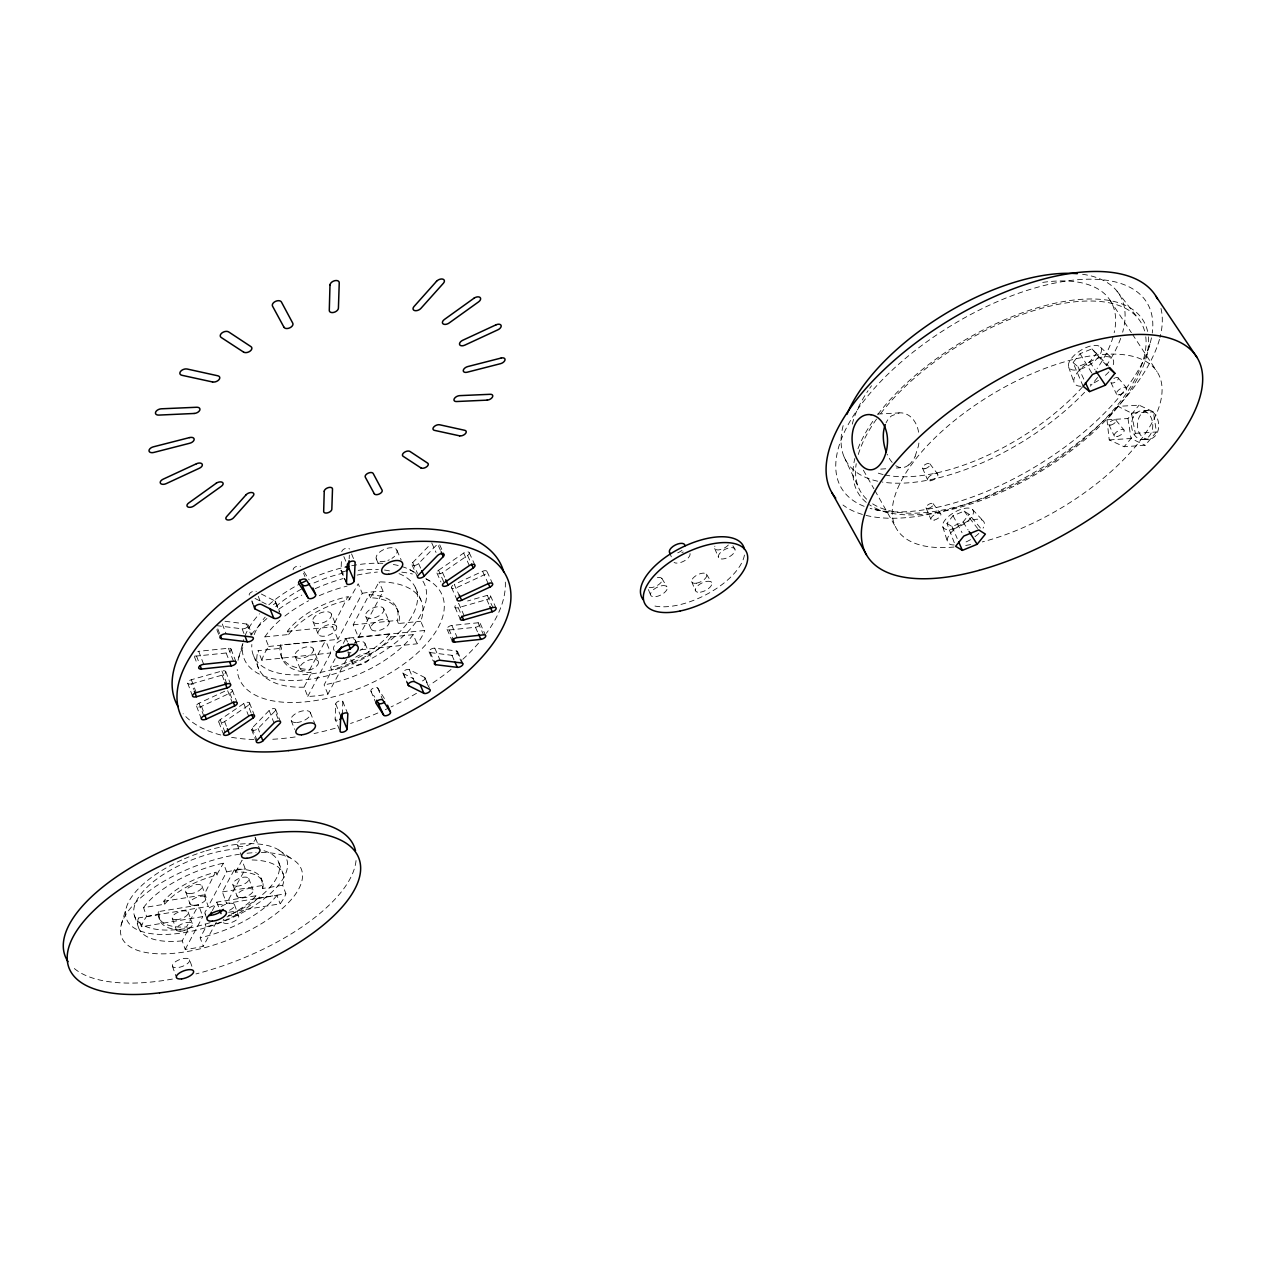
<?xml version="1.0" encoding="UTF-8"?>
<svg xmlns="http://www.w3.org/2000/svg" width="1266" height="1266" viewBox="0 0 1266 1266"><rect width="100%" height="100%" fill="white"/><g stroke="black" fill="none" stroke-linecap="round" stroke-linejoin="round"><path stroke-width="0.75" stroke-dasharray="5 3.75" d="M339.462 729.865L335.142 719.056L335.743 703.896A3.751 1.788 -22.3 0 1 339.367 700.937A3.751 1.788 -22.3 0 1 342.833 701.807L342.326 713.201M346.504 583.04L341.045 570.159L341.488 559.113M349.179 558.812L349.337 555.125M282.682 885.25L262.711 888.463L261.967 884.079A54.802 23.12 -20.6 0 0 237.296 869.188L234.542 869.283L222.357 891.913L226.551 903.402L285.91 893.733L282.682 885.25A77.131 32.457 -20.6 0 0 250.526 859.946M262.711 888.463L263.027 886.928A54.834 23.073 -20.6 0 0 238.372 872.068L235.603 872.179L234.542 869.283M158.408 911.615L158.345 911.916A54.802 23.12 -20.6 0 0 186.513 926.997L198.635 905.079L158.408 911.615L159.358 914.812A54.834 23.073 -20.6 0 0 187.526 929.845L187.052 926.965M280.451 645.074L280.34 645.486A62.572 31.223 -22.4 0 0 309.806 669.461L325.584 640.454L280.451 645.074L281.606 648.651A62.62 31.175 -22.4 0 0 311.072 672.562L310.423 669.461M398.442 623.505L397.113 620.435L397.651 618.33A62.572 31.223 -22.4 0 0 372.283 594.814L369.229 594.656L353.198 624.787L358.452 637.273L424.743 630.468L420.723 621.274A88.082 43.867 -22.4 0 0 379.056 581.901L370.574 597.789L373.628 597.948A62.62 31.175 -22.4 0 1 398.98 621.4L398.442 623.505L420.723 621.274M1146.252 357.218L1150.24 342.833M238.72 657.592L243.737 639.662M121.204 924.987L126.141 908.118M915.16 456.251L918.467 445.838A27.551 19.718 -86.2 0 0 919.021 441.28M268.677 646.483L337.911 639.377L332.689 626.828L347.818 596.682A62.572 31.223 -22.4 0 0 287.651 630.895L288.616 634.503L264.847 636.893L268.677 646.483A88.272 43.63 -22.5 0 0 261.856 660.235L330.743 652.94L325.584 640.454M346.52 659.444L327.878 694.116A88.272 43.63 -22.5 0 1 307.765 696.442L304.014 687.169L311.673 672.562M288.616 634.503L288.933 634.06A62.62 31.175 -22.4 0 1 349.147 599.847L358.199 583.768L362.266 593.295L337.911 639.377M307.765 696.442L330.743 652.94M146.587 916.442L208.225 906.393L204.048 894.84L215.442 872.29A54.802 23.12 -20.6 0 0 163.9 900.965L164.659 904.225L143.533 907.627L146.587 916.442A77.289 32.283 -20.7 0 0 141.428 926.728L202.766 916.6L198.635 905.079M216.328 922.186L203.209 946.303A77.289 32.283 -20.7 0 1 185.216 949.389L182.209 940.86L188.064 929.814M164.659 904.225L164.928 903.892A54.834 23.073 -20.6 0 1 216.502 875.202L223.433 863.143L226.661 871.91L208.225 906.393M327.878 694.116L324.112 684.89L331.866 670.331L330.6 667.261L335.126 658.747M343.26 643.46L345.982 638.349L389.706 633.87L391.02 636.94L389.153 639.14A62.62 31.175 -22.4 0 1 335.316 669.54L331.866 670.331M185.216 949.389L202.766 916.6M347.454 657.719L350.255 652.512M358.452 637.273L383.139 591.38L379.056 581.901M212.34 910.523L216.85 902.12L255.985 895.774L257.045 898.607L255.542 900.316A54.834 23.073 -20.6 0 1 209.191 925.968L206.121 926.775L200.17 937.79L203.209 946.303M235.603 872.179L242.028 860.294L245.272 869.014L226.551 903.402M1118.005 406.354L1106.975 419.806L1109.238 439.919L1124.129 446.724L1145.176 445.284L1156.428 431.975L1153.342 411.798L1139.068 405.167L1118.005 406.354L1131.456 413.08L1153.342 411.798M1131.456 413.08L1135.333 433.352L1124.129 446.724M954.295 542.782L946.952 523.428L953.013 515.705L964.154 511.132L969.155 514.328L980.39 528.001M1083.142 386.272L1073.062 362.614L1080.072 353.689L1091.972 348.878L1108.462 366.111M946.952 523.428L952.016 526.545L963.078 522.019L969.155 514.328M1073.062 362.614L1077.952 366.681L1089.757 361.902L1096.783 353.024M1106.975 419.806L1127.99 418.54L1139.068 405.167M389.706 633.87L387.855 636.07A62.572 31.223 -22.4 0 1 334.05 666.454L330.6 667.261M255.985 895.774L254.482 897.483A54.802 23.12 -20.6 0 1 229.13 915.128M275.007 711.081L258.09 728.472A3.814 1.82 -21.1 0 1 253.058 730.371A3.814 1.82 -21.1 0 1 252.203 727.95L269.136 710.511A3.83 1.836 -21.4 0 1 274.2 708.596A3.83 1.836 -21.4 0 1 275.007 711.081L279.2 721.715M440.457 550.267L437.609 543.953L418.571 563.528A4.004 2.057 -23.7 0 1 413.286 565.475A4.004 2.057 -23.7 0 1 412.716 562.579L430.393 544.348M908.672 464.954L907.437 465.841A27.504 16.569 84 0 1 903.56 467.455L896.391 468.024M248.199 705.463L224.62 721.573A3.877 1.867 -20.7 0 1 219.461 722.649A3.877 1.867 -20.7 0 1 220.173 719.689L243.8 703.532A3.877 1.883 -21 0 1 248.959 702.472A3.877 1.883 -21 0 1 248.199 705.463L250.984 712.631M438.558 570.27L463.657 553.1A3.972 2.026 -24.4 0 1 468.768 552.15A3.972 2.026 -24.4 0 1 467.581 555.505L442.546 572.612A3.956 2.01 -24 0 1 437.435 573.577A3.956 2.01 -24 0 1 438.558 570.27L444.16 582.771M230.855 689.337A3.94 1.931 -20.8 0 1 232.327 690.872A3.94 1.931 -20.8 0 1 229.842 693.182L201.531 706.349A3.956 1.931 -20.4 0 1 196.721 706.444A3.956 1.931 -20.4 0 1 198.999 703.216L227.405 690.002L232.295 702.709M452.722 585.43A3.893 1.946 -24.2 0 0 451.946 588.215A3.893 1.946 -24.2 0 0 456.061 587.93L484.292 574.796A3.893 1.946 -24.6 0 0 486.967 571.409A3.893 1.946 -24.6 0 0 482.583 571.298L454.272 584.465L459.843 596.84M191.577 683.862L222.088 675.158A4.004 1.994 -20.7 0 0 225.823 671.993A4.004 1.994 -20.7 0 0 221.946 671.012L191.34 679.731A4.02 2.01 -20.3 0 0 187.637 682.896A4.02 2.01 -20.3 0 0 191.577 683.862L193.666 689.384M464.195 615.782L458.688 603.534A3.845 1.899 -24.1 0 0 454.858 606.651A3.845 1.899 -24.1 0 0 458.197 607.727L486.745 599.578A3.83 1.883 -24.5 0 0 490.591 596.46A3.83 1.883 -24.5 0 0 487.299 595.368L467.629 600.986M228.64 912.311L280.118 903.813A77.289 32.283 -20.7 0 0 285.91 893.733M141.428 926.728L138.39 917.945L159.421 914.511M257.045 898.607L276.922 895.363L280.118 903.813M163.631 901.313L204.048 894.84M222.357 891.913L261.635 885.63M1142.913 439.65L1150.335 439.017A14.417 10.777 89.9 0 0 1155.352 435.757A14.432 10.413 87.1 0 0 1158.627 427.797L1158.722 425.914A14.401 9.986 84.4 0 0 1148.673 410.421L1141.331 410.77M918.61 432.228A27.187 20.098 -83.2 0 0 905.665 413.84L904.066 413.333A27.551 19.718 -86.2 0 0 899.208 412.89L891.628 415.818A27.441 18.183 88.6 0 0 887.957 419.584A27.425 17.376 86.2 0 0 886.089 422.797M360.889 649.759L417.163 643.808A88.272 43.63 -22.5 0 0 424.743 630.468M194.917 655.946A4.083 2.073 -20.4 0 0 196.515 656.041L226.171 652.987A4.051 2.041 -20.8 0 0 230.982 650.249A4.051 2.041 -20.8 0 0 228.434 648.255L198.715 651.294A4.083 2.073 -20.4 0 0 197.781 651.452M449.224 629.977L475.446 627.271A3.766 1.82 -24.3 0 0 480.036 624.692A3.766 1.82 -24.3 0 0 478.105 622.777L451.851 625.467A3.798 1.852 -23.9 0 0 447.23 628.063A3.798 1.852 -23.9 0 0 449.224 629.977L453.086 638.665M261.856 660.235L258.074 650.677L281.717 648.224M391.02 636.94L413.175 634.646L417.163 643.808M287.335 631.338L332.689 626.828M353.198 624.787L397.113 620.435M880.74 469.116L886.611 468.705M1109.238 439.919L1131.013 438.479L1145.176 445.284M1135.333 433.352L1156.428 431.975M877.623 414.061L899.208 412.89M1148.879 439.239L1147.471 439.223A14.432 11.141 -86.9 0 1 1137.517 423.793L1138.134 420.106A14.417 10.777 89.9 0 1 1141.252 413.935A14.432 10.413 87.1 0 1 1147.36 410.421M216.533 625.61L242.123 628.838A4.083 2.089 -21.1 0 0 247.535 626.844A4.083 2.089 -21.1 0 0 246.617 624.027L222.848 620.989M430.329 652.591L451.962 655.329A3.735 1.772 -23.9 0 0 456.884 653.478A3.735 1.772 -23.9 0 0 456.425 650.946L434.792 648.176A3.766 1.804 -23.6 0 0 429.823 650.044A3.766 1.804 -23.6 0 0 430.329 652.591L434.111 661.248M874.933 509.581L889.001 512.762M255.036 598.454L260.116 601.018M261.809 601.888L266.873 604.452M428.256 685.998L424.553 677.421L409.314 669.635A3.751 1.788 -23.2 0 0 404.44 670.632A3.751 1.788 -23.2 0 0 403.427 673.591L413.618 678.75M261.366 594.039L274.864 600.923L279.454 612.285M409.868 569.732L416.482 573.466M426.262 578.989L429.522 580.841M278.916 850.166L293.032 859.614M1100.534 347.216L1112.545 358.8M972.51 509.533L983.255 520.959M1091.972 348.878L1108.589 367.931M1118.21 377.948L1126.534 387.887M1115.947 420.233L1124.018 429.997M964.154 511.132L977.621 528.476M1116.976 291.117L1138.181 318.494M929.861 463.831L937.647 474.038M933.121 503.694L940.685 513.727M1089.757 361.902L1094.979 369.656M1109.981 300.153L1131.361 332.642M1132.421 334.256L1156.997 371.618M384.405 698.547L377.743 688.039A3.751 1.772 -22.7 0 0 373.391 688.087A3.751 1.772 -22.7 0 0 370.97 691.189L374.815 697.186M963.078 522.019L968.11 529.963M303.967 571.694L309.173 579.891M732.887 545.852L734.945 549.159A9.21 4.289 -27.5 0 1 724.136 558.781A9.21 4.289 -27.5 0 1 721.114 551.976A9.21 4.289 -27.5 0 1 734.945 549.159M706.475 574.194L711.492 582.392M1080.072 353.689L1092.59 374.404M661.881 578.435L666.881 586.744M863.38 470.208L873.92 488.803M874.885 490.48L895.964 527.669M953.013 515.705L962.002 532.67M1110.931 382.601L1116.549 394.248M1108.889 424.711L1114.333 436.137M844.058 456.804L858.443 487.331M1077.952 366.681L1083.791 379.135M487.046 571.631L492.696 583.927M482.583 571.298L488.233 583.626M490.448 595.78L496.035 607.949M469.259 552.72L474.972 565.19M487.299 595.368L492.87 607.553M467.581 555.505L471.648 564.399M486.745 599.578L489.135 604.784M463.657 553.1L469.354 565.586M480.21 623.473L485.669 635.548M478.105 622.777L483.565 634.852M439.745 544.871L444.018 554.35M475.446 627.271L477.773 632.446M431.753 542.956L436.026 552.451M451.551 587.63L457.105 599.989M442.546 572.612L444.952 577.961M458.197 607.727L462.122 616.463M455 607.332L460.492 619.58M436.928 573.023L440.932 581.949M451.851 625.467L457.263 637.621M418.571 563.528L420.961 568.925M457.643 651.721L462.976 663.716M447.072 629.281L452.468 641.451M456.425 650.946L461.758 662.957M412.716 562.579L417.511 573.403M412.036 564.778L417.622 577.407M451.962 655.329L454.241 660.472M415.565 587.978L420.992 600.274M396.954 550.394L401.164 559.968M434.792 648.176L440.109 660.282M429.079 651.816L432.861 660.472M952.016 526.545L957.191 538.461M376.287 558.955L379.753 566.946M397.002 608.677L398.347 611.763M425.091 678.101L429.538 688.372M922.518 468.072L927.567 479.846M383.788 608.946A9.78 4.906 -23 0 1 371.524 618.441A9.78 4.906 -23 0 1 368.817 610.37A9.78 4.906 -23 0 1 383.788 608.946L389.137 621.384A9.812 4.874 -23 0 1 376.825 630.879A9.812 4.874 -23 0 1 374.15 622.856A9.812 4.874 -23 0 1 389.137 621.384M409.314 669.635L414.504 681.725M403.427 673.591L406.386 680.507M369.229 594.656L370.574 597.789M402.873 672.911L407.32 683.292M351.568 553.922L355.129 562.547M926 507.793L930.906 519.329M714.704 548.51L718.518 557.467M343.846 556.597L346.615 563.085M365.652 616.257L370.954 628.727M341.14 570.681L345.919 581.949M348.514 596.555L349.843 599.704M365.019 643.524L370.226 655.851A9.653 4.7 -22.6 0 1 358.167 665.093A9.653 4.7 -22.6 0 1 355.414 657.418A9.653 4.7 -22.6 0 1 370.226 655.851M377.743 688.039L382.838 700.145M355.493 640.707L357.455 645.407M691.695 581.68L695.398 590.542M370.97 691.189L376.049 703.31M345.982 638.349L347.47 641.909M347.897 652.496L350.112 657.798M350.856 659.554L352.328 663.083M331.36 613.994A9.922 5.017 -22.2 0 1 319.064 623.6A9.922 5.017 -22.2 0 1 315.994 615.45A9.922 5.017 -22.2 0 1 331.36 613.994L336.614 626.607A9.954 4.985 -22.3 0 1 324.27 636.212A9.954 4.985 -22.3 0 1 321.232 628.11A9.954 4.985 -22.3 0 1 336.614 626.607M669.398 552.182L671.645 557.61M303.555 573.292L304.916 576.568M312.939 621.4L318.146 634.044M342.754 701.38L347.834 713.992M313.24 648.92A9.764 4.842 -21.9 0 1 301.197 658.273A9.764 4.842 -21.9 0 1 298.08 650.471A9.764 4.842 -21.9 0 1 313.24 648.92L318.352 661.422A9.796 4.811 -21.9 0 1 306.261 670.774A9.796 4.811 -21.9 0 1 303.175 663.036A9.796 4.811 -21.9 0 1 318.352 661.422M335.743 703.896L340.744 716.081M648.414 589.592L650.597 594.988M275.561 601.73L279.501 611.462M295.12 656.231L300.184 668.764M310.328 712.584L314.554 723.092M258.28 596.365L260.258 601.271M281.21 656.073L282.46 659.206M251.918 600.796L253.232 604.072M251.839 601.635L254.466 608.186M291.18 720.607L294.661 729.374M248.152 624.913L251.997 634.63M246.617 624.027L251.111 635.39M275.687 709.561L280.577 721.968M253.77 656.199L258.723 668.78M242.123 628.838L244.037 633.712M269.136 710.511L274.01 722.949M222.294 624.027L226.123 633.839M230.966 648.967L235.998 661.881M228.434 648.255L233.45 661.184M249.544 702.947L254.434 715.496M258.09 728.472L259.467 732.001M217.799 628.885L219.698 633.791M226.171 652.987L228.323 658.51M216.85 629.645L219.398 636.197M243.8 703.532L248.674 716.097M252.203 727.95L257.014 740.357M251.554 729.453L256.349 741.844M225.791 671.755L230.729 684.574M232.295 690.144L237.185 702.836M221.946 671.012L226.883 683.846M229.842 693.182L231.947 698.61M222.088 675.158L224.209 680.649M198.715 651.294L203.684 664.318M278.884 862.716L283.204 874.046M224.62 721.573L227.358 728.741M196.515 656.041L198.999 662.545M220.173 719.689L224.952 732.27M194.347 656.5L197.449 664.634M218.86 722.174L222.958 732.951M255.51 838.045L259.324 848.125M201.531 706.349L204.95 715.448M191.34 679.731L196.214 692.644M198.999 703.216L203.81 715.97M196.594 706.238L201.389 718.977M261.271 878.493L262.347 881.342M187.669 683.134L192.527 696.047M237.185 844.517L241.584 856.322M248.722 878.398L252.994 889.871M232.928 884.918L237.169 896.407M234.416 904.462L238.594 915.824M216.059 872.147L217.119 875.043M216.85 902.12L219.825 910.301M201.911 885.789L206.121 897.404M205.155 913.941L206.706 918.277M205.108 923.943L206.121 926.775M185.912 892.388L190.074 904.035M188.143 912.026L192.242 923.531M189.615 959.897A9.147 3.687 -20.4 0 1 177.667 967.604A9.147 3.687 -20.4 0 1 175.768 961.511A9.147 3.687 -20.4 0 1 189.615 959.897L193.033 969.566M172.35 918.546L176.417 930.083M1068.551 366.808L1073.995 382.364M158.567 916.647L159.579 919.559M172.429 966.132L175.8 975.833M134.354 915.381L138.342 926.981M942.822 526.862L947.474 541.769M1127.99 418.54L1131.013 438.479M293.174 569.763A4.162 2.184 -22 0 1 295.912 566.646A4.162 2.184 -22 0 1 300.469 566.377M249.228 595.083A4.146 2.168 -21.2 0 1 251.618 591.982A4.146 2.168 -21.2 0 1 256.318 591.444M274.864 600.923A4.099 2.121 -21.5 0 1 274.975 603.439A4.099 2.121 -21.5 0 1 270.877 605.528M424.553 677.421A3.703 1.757 -23.4 0 1 423.857 680.095A3.703 1.757 -23.4 0 1 419.252 681.504M345.27 571.235A4.083 2.121 -22.7 0 1 341.045 570.159M341.773 551.739A4.13 2.168 -22.8 0 1 345.301 548.479A4.13 2.168 -22.8 0 1 349.495 549.064M337.342 720.148A3.719 1.741 -22.2 0 1 335.142 719.056M385.054 561.218A11.188 5.808 -23.3 0 1 377.11 554.84A11.188 5.808 -23.3 0 1 393.71 547.956A11.188 5.808 -23.3 0 1 391.954 558.369M389.311 559.809A11.188 5.808 -23.3 0 1 387.918 560.379M505.308 582.107A176.56 87.845 -22.4 0 1 486.397 633.269M478.532 643.144A176.56 87.845 -22.4 0 1 461.948 660.092M451.028 669.461A176.56 87.845 -22.4 0 1 429.728 685.001M416.482 693.309A176.56 87.845 -22.4 0 1 391.099 706.903M388.187 708.295A176.56 87.845 -22.4 0 1 385.244 709.672M377.838 712.98A176.56 87.845 -22.4 0 1 350.555 723.456M335.174 728.251A176.56 87.845 -22.4 0 1 314.063 733.536M295.152 736.954A176.56 87.845 -22.4 0 1 269.563 739.423M253.96 739.518A176.56 87.845 -22.4 0 1 231.488 737.318M220.79 735.008A176.56 87.845 -22.4 0 1 183.111 713.723M413.175 634.646A88.082 43.867 -22.4 0 1 324.112 684.89M304.014 687.169A88.082 43.867 -22.4 0 1 258.074 650.677M264.847 636.893A88.082 43.867 -22.4 0 1 280.815 619.422M284.897 616.067A88.082 43.867 -22.4 0 1 308.635 600.78M319.301 595.653A88.082 43.867 -22.4 0 1 347.137 586.095M422.955 581.205A97.577 49.073 -22.4 0 1 342.643 671.217A97.577 49.073 -22.4 0 1 242.882 643.334M244.987 635.896A97.577 49.073 -22.4 0 1 259.498 613.788M268.803 604.784A97.577 49.073 -22.4 0 1 299.694 583.99M311.547 578.277A97.577 49.073 -22.4 0 1 345.602 566.978M351.742 565.712A97.577 49.073 -22.4 0 1 383.313 563.37M393.299 564.494A97.577 49.073 -22.4 0 1 416.197 573.72M425.819 578.736A109.715 54.517 -22.4 0 1 372.995 682.311A109.715 54.517 -22.4 0 1 237.233 669.508M238.04 660.33A109.715 54.517 -22.4 0 1 244.291 644.774M251.38 634.503A109.715 54.517 -22.4 0 1 266.936 618.52M278.852 609.168A109.715 54.517 -22.4 0 1 301.814 595.099M315.202 588.658A109.715 54.517 -22.4 0 1 343.118 578.562M357.107 575.096A109.715 54.517 -22.4 0 1 377.395 572.058M401.828 572.169A109.715 54.517 -22.4 0 1 412.431 573.973M334.192 650.392A11.758 5.808 -22.5 0 1 343.482 639.283A11.758 5.808 -22.5 0 1 355.509 642.843M399.043 573.656A87.813 44.152 -22.4 0 1 360.715 658.842A87.813 44.152 -22.4 0 1 251.839 644.521M254.197 634.614A87.813 44.152 -22.4 0 1 265.195 617.112M275.671 606.683A87.813 44.152 -22.4 0 1 303.381 588.057M314.015 582.93A87.813 44.152 -22.4 0 1 345.476 572.58M358.199 570.349A87.813 44.152 -22.4 0 1 378.423 569.494M384.516 570.048A87.813 44.152 -22.4 0 1 391.558 571.314M362.266 593.295A88.272 43.63 -22.5 0 1 383.139 591.38M354.464 642.653A9.622 4.732 -22.6 0 1 364.719 642.954A9.622 4.732 -22.6 0 1 359.971 650.471M350.951 652.797A9.622 4.732 -22.6 0 1 347.897 651.753M954.01 547.007A152.094 66.528 -30.9 0 1 956.463 418.983A152.094 66.528 -30.9 0 1 1161.302 382.063A152.094 66.528 -30.9 0 1 982.289 541.911M970.626 544.554A152.094 66.528 -30.9 0 1 964.945 545.583M1160.969 308.413A189.473 87.117 -31.3 0 1 1159.941 337.611M1159.466 339.367A189.473 87.117 -31.3 0 1 1016.709 482.14A189.473 87.117 -31.3 0 1 842.998 505.023M880.74 413.428A163.725 74.52 -31.2 0 1 1034.322 310.423A163.725 74.52 -31.2 0 1 1144.812 331.755M1145.762 336.835A163.725 74.52 -31.2 0 1 1040.715 470.066A163.725 74.52 -31.2 0 1 872.638 503.836M866.672 499.2A163.725 74.52 -31.2 0 1 856.212 463.673M858.301 454.478A163.725 74.52 -31.2 0 1 876.752 418.793M1042.725 282.397A149.293 69.709 -31.4 0 1 1114.175 332.705M1113.067 336.946A149.293 69.709 -31.4 0 1 1097.163 368.533M1082.367 387.111A149.293 69.709 -31.4 0 1 884.491 474.829M883.098 474.513A149.293 69.709 -31.4 0 1 876.515 472.55M852.287 424.142A149.293 69.709 -31.4 0 1 868.049 390.703M869.758 388.235A149.293 69.709 -31.4 0 1 871.53 385.766M1082.588 274.279A160.007 74.726 -31.4 0 1 1122.657 332.183M1120.679 338.354A160.007 74.726 -31.4 0 1 1106.753 365.051M1097.606 377.49A160.007 74.726 -31.4 0 1 1090.263 386.162M1084.598 392.318A160.007 74.726 -31.4 0 1 882.26 482.045M877.639 481.191A160.007 74.726 -31.4 0 1 843.156 425.582M864.14 506.321A178.696 82.148 -31.3 0 1 953.061 324.492A178.696 82.148 -31.3 0 1 1152.266 333.021M1151.443 337.864A178.696 82.148 -31.3 0 1 1036.537 465.999A178.696 82.148 -31.3 0 1 870.122 508.362M877.86 414.362A166.606 75.833 -31.2 0 1 1035.477 308.382A166.606 75.833 -31.2 0 1 1147.645 331.613M1148.436 336.851A166.606 75.833 -31.2 0 1 1039.085 472.408A166.606 75.833 -31.2 0 1 869.331 504.691M866.245 502.38A166.606 75.833 -31.2 0 1 854.882 458.419M857.968 448.702A166.606 75.833 -31.2 0 1 873.841 419.837M954.137 544.981A20.794 8.878 -29.7 0 1 950.26 533.524A20.794 8.878 -29.7 0 1 974.377 519.503A20.794 8.878 -29.7 0 1 983.096 528.144M978.84 533.461A20.794 8.878 -29.7 0 1 974.14 537.322M970.531 539.648A20.794 8.878 -29.7 0 1 962.856 543.225M1080.958 386.272A22.709 10.112 -32.2 0 1 1077.208 372.742A22.709 10.112 -32.2 0 1 1103.192 356.885A22.709 10.112 -32.2 0 1 1112.165 367.235M1108.921 371.808A22.709 10.112 -32.2 0 1 1104.205 376.35M1098.492 380.401A22.709 10.112 -32.2 0 1 1090.263 384.405M1115.473 377.759A4.32 1.899 -32.2 0 1 1117.577 380.18A4.32 1.899 -32.2 0 1 1111.232 382.87M1113.89 378.471A4.32 1.899 -32.2 0 1 1114.681 378.059M908.687 464.97A27.425 17.376 86.2 0 0 912.169 461.283A27.441 18.183 88.6 0 0 915.176 456.282M895.79 465.666A27.092 14.512 79.9 0 0 897.04 466.426L898.338 466.98A27.504 15.667 81.9 0 0 902.262 467.613M892.182 462.406A27.092 14.512 79.9 0 1 887.134 454.178M276.922 895.363A77.131 32.457 -20.6 0 1 200.17 937.79M182.209 940.86A77.131 32.457 -20.6 0 1 138.39 917.945M143.533 907.627A77.131 32.457 -20.6 0 1 223.433 863.143M205.693 914.527A10.302 4.304 -20.7 0 1 212.403 906.25A10.302 4.304 -20.7 0 1 224.383 906.788M226.661 871.91A77.289 32.283 -20.7 0 1 245.272 869.014M261.366 852.493A96.074 40.338 -20.6 0 1 259.562 924.797A96.074 40.338 -20.6 0 1 121.125 935.716A96.074 40.338 -20.6 0 1 239.401 854.233M247.044 853.252A96.074 40.338 -20.6 0 1 256.175 852.588M206.01 850.879A85.487 36.35 -20.6 0 1 280.514 882.544A85.487 36.35 -20.6 0 1 145.812 932.662A85.487 36.35 -20.6 0 1 182.684 859.567M184.425 858.791A85.487 36.35 -20.6 0 1 198.746 853.237M200.55 852.619A85.487 36.35 -20.6 0 1 204.19 851.448M227.025 916.948A8.466 3.497 -20.8 0 1 238.404 915.555A8.466 3.497 -20.8 0 1 231.9 922.36A8.466 3.497 -20.8 0 1 222.769 921.395M223.117 920.335A8.466 3.497 -20.8 0 1 223.987 919.195M264.008 850.736A76.925 32.71 -20.6 0 1 228.339 915.682M210.077 922.661A76.925 32.71 -20.6 0 1 135.652 902.642A76.925 32.71 -20.6 0 1 242.043 848.473M221.154 906.63A8.451 3.529 -20.8 0 1 233.672 903.766A8.451 3.529 -20.8 0 1 228.434 910.745M254.909 837.032A9.732 4.257 -21 0 1 246.063 845.846A9.732 4.257 -21 0 1 238.008 841.874M238.609 841.162A9.732 4.257 -21 0 1 239.369 840.434M356.031 860.595A154.547 64.946 -20.6 0 1 195.993 973.918M172.398 979.077A154.547 64.946 -20.6 0 1 72.384 966.797M744.424 555.03A56.923 26.539 -27 0 1 706.982 594.181A56.923 26.539 -27 0 1 651.389 605.101M690.033 553.543A9.305 4.399 -27 0 1 684.257 560.933A9.305 4.399 -27 0 1 674.082 562.468M681.852 552.467A9.305 4.399 -27 0 1 683.339 552.008M657.37 577.486A8.403 3.94 -26.6 0 1 660.805 582.74A8.403 3.94 -26.6 0 1 648.572 587.44M728.33 545.013A8.451 3.972 -27.5 0 1 718.661 549.919A8.451 3.972 -27.5 0 1 714.879 546.2M681.994 550.314A8.546 4.067 -27 0 1 676.914 553.163M296.56 722.538A10.381 4.922 -21.7 0 0 310.534 713.233A10.381 4.922 -21.7 0 0 295.152 713.961A10.381 4.922 -21.7 0 0 296.56 722.538M1080.294 369.197A18.848 8.514 -32.3 0 0 1101.024 347.96A18.848 8.514 -32.3 0 0 1073.489 356.078A18.848 8.514 -32.3 0 0 1080.294 369.197M1133.323 417.02A14.464 10.603 88.4 0 0 1141.521 439.619A14.464 10.603 88.4 0 0 1151.664 418.983A14.464 10.603 88.4 0 0 1133.323 417.02M924.892 468.736A4.257 1.931 -30.1 0 0 930.051 464.179A4.257 1.931 -30.1 0 0 923.911 465.445A4.257 1.931 -30.1 0 0 924.892 468.736M930.811 480.748A5.839 2.627 -30 0 0 937.916 474.513A5.839 2.627 -30 0 0 929.497 476.285A5.839 2.627 -30 0 0 930.811 480.748M1119.255 394.786A5.919 2.579 -32.1 0 0 1126.724 388.393A5.919 2.579 -32.1 0 0 1118.638 390.007A5.919 2.579 -32.1 0 0 1119.255 394.786M1110.82 425.06A4.178 1.788 -31.8 0 0 1116.09 420.597A4.178 1.788 -31.8 0 0 1110.345 421.768A4.178 1.788 -31.8 0 0 1110.82 425.06M1116.96 436.596A5.729 2.437 -31.7 0 0 1124.208 430.487A5.729 2.437 -31.7 0 0 1116.343 432.117A5.729 2.437 -31.7 0 0 1116.96 436.596M934.055 520.136A5.665 2.485 -29.7 0 0 940.939 514.17A5.665 2.485 -29.7 0 0 932.773 515.942A5.665 2.485 -29.7 0 0 934.055 520.136M928.295 508.394A4.13 1.82 -29.7 0 0 933.311 504.026A4.13 1.82 -29.7 0 0 927.345 505.308A4.13 1.82 -29.7 0 0 928.295 508.394M952.412 529.077A17.281 7.469 -29.8 0 0 973.332 510.878A17.281 7.469 -29.8 0 0 948.424 516.512A17.281 7.469 -29.8 0 0 952.412 529.077M189.599 893.685A8.688 3.703 -20.4 0 0 202.133 886.738A8.688 3.703 -20.4 0 0 189.963 886.817A8.688 3.703 -20.4 0 0 189.599 893.685M193.761 905.301A8.704 3.671 -20.5 0 0 206.342 898.338A8.704 3.671 -20.5 0 0 194.157 898.48A8.704 3.671 -20.5 0 0 193.761 905.301M176.037 919.765A8.561 3.592 -20.3 0 0 188.365 912.928A8.561 3.592 -20.3 0 0 176.322 913.134A8.561 3.592 -20.3 0 0 176.037 919.765M180.089 931.27A8.593 3.561 -20.3 0 0 192.464 924.433A8.593 3.561 -20.3 0 0 180.405 924.686A8.593 3.561 -20.3 0 0 180.089 931.27M236.489 886.216A8.561 3.64 -20.9 0 0 248.911 879.348A8.561 3.64 -20.9 0 0 237.074 879.395A8.561 3.64 -20.9 0 0 236.489 886.216M240.714 897.689A8.577 3.608 -21 0 0 253.184 890.805A8.577 3.608 -21 0 0 241.331 890.9A8.577 3.608 -21 0 0 240.714 897.689M700.43 592.187A9.052 4.162 -27 0 0 711.808 583.04A9.052 4.162 -27 0 0 698.563 585.098A9.052 4.162 -27 0 0 700.43 592.187M696.332 583.215A8.308 3.845 -27.1 0 0 706.76 574.796A8.308 3.845 -27.1 0 0 694.575 576.663A8.308 3.845 -27.1 0 0 696.332 583.215M655.835 596.65A9.147 4.257 -26.6 0 0 667.214 587.408A9.147 4.257 -26.6 0 0 653.667 589.497A9.147 4.257 -26.6 0 0 655.835 596.65"/><path stroke-width="1.5" d="M347.106 729.089L347.834 713.992A3.766 1.772 -22.3 0 0 344.368 713.138A3.766 1.772 -22.3 0 0 340.744 716.081L340.079 731.178A3.735 1.741 -22.3 0 0 343.513 732.001A3.735 1.741 -22.3 0 0 347.106 729.089L342.152 716.999L342.326 713.201M354.243 580.888L355.129 562.547A4.146 2.168 -22.8 0 0 351.315 561.297A4.146 2.168 -22.8 0 0 347.311 564.699L346.504 583.04A4.099 2.105 -22.7 0 0 350.271 584.227A4.099 2.105 -22.7 0 0 354.243 580.888L348.767 568.023L349.084 560.648M885.298 424.585L884.649 426.484A27.504 16.569 84 0 0 883.446 432.64L883.32 434.808A27.504 15.667 81.9 0 0 883.621 441.47L883.953 443.686A27.092 14.512 79.9 0 0 886.327 452.215M338.75 651.958L341.456 646.847M209.634 915.555L211.438 912.2M977.162 544.285L985.375 534.094L978.745 529.916L963.806 536.056L955.624 546.311L962.366 550.378L977.162 544.285L969.107 531.562M1114.935 373.375L1108.589 367.931L1092.59 374.404L1083.142 386.272L1089.615 391.59L1105.424 385.165L1114.935 373.375L1109.76 367.567M262.901 740.847L279.897 723.487A3.845 1.82 -21.4 0 0 279.09 721.019A3.845 1.82 -21.4 0 0 274.01 722.949L257.014 740.357A3.83 1.804 -21.2 0 0 257.837 742.762A3.83 1.804 -21.2 0 0 262.901 740.847L260.843 735.546M424.173 576.141L443.306 556.597A4.051 2.073 -24.1 0 0 442.784 553.638A4.051 2.073 -24.1 0 0 437.45 555.616L418.302 575.207A4.02 2.041 -23.7 0 0 418.856 578.103A4.02 2.041 -23.7 0 0 424.173 576.141L421.768 570.729M229.415 734.122L253.073 717.996A3.893 1.867 -21.1 0 0 253.833 715.021A3.893 1.867 -21.1 0 0 248.674 716.097L224.952 732.27A3.893 1.852 -20.7 0 0 224.24 735.198A3.893 1.852 -20.7 0 0 229.415 734.122L227.358 728.741M448.148 585.082L473.278 567.959A3.972 2.01 -24.5 0 0 474.481 564.62A3.972 2.01 -24.5 0 0 469.354 565.586L444.16 582.771A3.972 1.994 -24 0 0 443.021 586.063A3.972 1.994 -24 0 0 448.148 585.082L445.743 579.749M206.326 719.072L234.732 705.858A3.956 1.915 -20.8 0 0 237.059 702.63A3.956 1.915 -20.8 0 0 232.295 702.709L203.81 715.97A3.956 1.915 -20.4 0 0 201.5 719.183A3.956 1.915 -20.4 0 0 206.326 719.072L204.95 715.448M461.615 600.274L489.926 587.092A3.909 1.931 -24.6 0 0 492.632 583.705A3.909 1.931 -24.6 0 0 488.233 583.626L459.843 596.84A3.909 1.931 -24.2 0 0 457.184 600.211A3.909 1.931 -24.2 0 0 461.615 600.274L459.241 594.988M196.436 696.743L227.025 687.96A4.004 1.978 -20.8 0 0 230.76 684.811A4.004 1.978 -20.8 0 0 226.883 683.846L196.214 692.644A4.035 1.994 -20.3 0 0 192.479 695.794A4.035 1.994 -20.3 0 0 196.436 696.743L194.363 691.22M463.688 619.96L492.3 611.731A3.845 1.867 -24.5 0 0 496.161 608.614A3.845 1.867 -24.5 0 0 492.87 607.553L464.195 615.782A3.861 1.883 -24.1 0 0 460.349 618.9A3.861 1.883 -24.1 0 0 463.688 619.96L462.122 616.463M201.468 669.049L231.187 665.884A4.067 2.026 -20.9 0 0 235.998 663.147A4.067 2.026 -20.9 0 0 233.45 661.184L203.684 664.318A4.099 2.057 -20.4 0 0 198.825 667.087A4.099 2.057 -20.4 0 0 201.468 669.049L200.234 665.789M454.621 642.131L480.89 639.346A3.782 1.804 -24.3 0 0 485.495 636.751A3.782 1.804 -24.3 0 0 483.565 634.852L457.263 637.621A3.814 1.836 -23.9 0 0 452.627 640.232A3.814 1.836 -23.9 0 0 454.621 642.131L453.086 638.665M870.976 414.726L869.378 414.568A27.757 18.863 -89.1 0 0 863.222 415.834L861.782 416.609A27.678 18.041 88.4 0 0 856.813 421.341A27.662 17.218 86.1 0 0 853.49 428.288L852.967 430.282A27.725 16.395 83.9 0 0 852.05 438.922L852.145 441.169A27.52 15.366 81.9 0 0 868.286 469.591L869.6 469.781A27.725 16.395 83.9 0 0 874.901 468.752L876.167 468.024A27.662 17.218 86.1 0 0 880.883 463.403A27.678 18.041 88.4 0 0 884.665 456.44L885.409 454.399A27.757 18.863 -89.1 0 0 887.26 445.585L887.466 443.274A27.583 19.465 -86.4 0 0 870.976 414.71M221.597 638.697L247.234 641.815A4.099 2.073 -21.1 0 0 252.662 639.805A4.099 2.073 -21.1 0 0 251.744 637.004L226.123 633.839A4.146 2.121 -20.8 0 0 220.616 635.88A4.146 2.121 -20.8 0 0 221.597 638.697L220.331 635.437M435.615 664.697L457.279 667.34A3.735 1.772 -23.9 0 0 462.201 665.473A3.735 1.772 -23.9 0 0 461.758 662.957L440.109 660.282A3.782 1.804 -23.6 0 0 435.124 662.15A3.782 1.804 -23.6 0 0 435.615 664.697L434.111 661.248M255.194 608.993L273.804 618.299A4.115 2.105 -21.6 0 0 279.248 617.254A4.115 2.105 -21.6 0 0 280.118 613.915L261.571 604.547A4.162 2.152 -21.3 0 0 256.033 605.591A4.162 2.152 -21.3 0 0 255.194 608.993L253.88 605.718M408.617 685.681L423.888 693.325A3.719 1.741 -23.4 0 0 428.699 692.312A3.719 1.741 -23.4 0 0 429.744 689.416L414.504 681.725A3.751 1.772 -23.2 0 0 409.63 682.738A3.751 1.772 -23.2 0 0 408.617 685.681L407.13 682.232M1096.024 371.207L1105.424 385.165M1155.985 296.307L1197.035 357.503M308.144 597.932L298.729 583.325A4.162 2.168 -22 0 1 301.308 579.717A4.162 2.168 -22 0 1 306.261 579.828L315.582 594.482A4.115 2.121 -22.1 0 1 313.019 598.011A4.115 2.121 -22.1 0 1 308.144 597.932L299.646 580.081M383.709 715.211L376.049 703.31A3.751 1.772 -22.8 0 1 378.487 700.225A3.751 1.772 -22.8 0 1 382.838 700.145L390.434 712.078A3.719 1.725 -22.8 0 1 388.013 715.116A3.719 1.725 -22.8 0 1 383.709 715.211L376.746 700.177M831.715 492.347L866.45 554.856M1085.453 382.696L1089.615 391.59M488.312 583.579L489.926 587.092M471.648 564.399L473.278 567.959M489.926 606.525L492.3 611.731M478.548 634.171L480.89 639.346M441.169 551.849L443.306 556.597M455 662.181L457.279 667.34M958.663 541.864L962.366 550.378M420.201 684.764L423.888 693.325M387.538 705.209L390.434 712.078M348.213 643.682L350.445 649.015M312.908 588.01L315.582 594.482M269.88 608.55L273.804 618.299M245.319 636.956L247.234 641.815M251.681 714.42L253.073 717.996M229.747 662.197L231.187 665.884M233.34 702.234L234.732 705.858M224.905 682.469L227.025 687.96M219.825 910.301L221.028 913.577M309.569 583.784A4.099 2.136 -22.1 0 1 305.802 585.667A4.099 2.136 -22.1 0 1 302.796 584.987M348.767 568.023A4.083 2.121 -22.7 0 1 346.188 570.839M342.152 716.999A3.719 1.741 -22.2 0 1 339.826 719.42M178.015 706.539A176.56 87.845 -22.4 0 1 305.169 552.957A176.56 87.845 -22.4 0 1 503.757 572.074M384.69 701.95A3.703 1.741 -22.8 0 1 381.288 703.643A3.703 1.741 -22.8 0 1 378.661 703.168M301.134 583.246A97.577 49.073 -22.4 0 1 305.549 581.047M345.602 566.978A97.577 49.073 -22.4 0 1 348.688 566.313M355.018 644.03A11.758 5.808 -22.5 0 1 336.17 651.642M835.718 498.124A189.473 87.117 -31.3 0 1 945.908 322.292A189.473 87.117 -31.3 0 1 1157.425 298.823M846.938 414.362A160.007 74.726 -31.4 0 1 1077.287 273.678M223.338 909.399A10.302 4.304 -20.7 0 1 208.827 915.413M68.047 961.654A154.547 64.946 -20.6 0 1 184.061 841.811A154.547 64.946 -20.6 0 1 355.509 850.831M643.35 599.894A56.923 26.539 -27 0 1 681.425 547.672A56.923 26.539 -27 0 1 744.44 549.365M670.252 553.321A8.546 4.067 -27 0 1 675.332 544.997A8.546 4.067 -27 0 1 684.969 545.868M324.238 491.24L323.669 511.432A4.32 2.342 -22.6 0 0 327.688 512.825A4.32 2.342 -22.6 0 0 331.834 509.233L332.499 489.04A4.368 2.39 -22.7 0 0 328.448 487.584A4.368 2.39 -22.7 0 0 324.238 491.24M329.983 285.024L329.287 310.392A4.827 2.943 -23.8 0 0 333.749 312.401A4.827 2.943 -23.8 0 0 338.418 308.16L339.241 282.809A4.89 3.023 -24 0 0 334.715 280.704A4.89 3.023 -24 0 0 329.983 285.024M246.174 494.705L226.598 516.655A4.431 2.437 -21 0 0 227.627 519.962A4.431 2.437 -21 0 0 233.53 517.826L253.105 495.94A4.463 2.485 -21.4 0 0 252.108 492.569A4.463 2.485 -21.4 0 0 246.174 494.705M436.501 281.337L414.014 306.546A4.716 2.817 -25.3 0 0 414.678 310.581A4.716 2.817 -25.3 0 0 420.913 308.382L443.401 283.252A4.763 2.864 -25.9 0 0 442.784 279.121A4.763 2.864 -25.9 0 0 436.501 281.337M216.169 483.28L188.634 503.045A4.526 2.532 -20.4 0 0 187.859 506.938A4.526 2.532 -20.4 0 0 193.935 505.925L221.408 486.239A4.542 2.548 -20.9 0 0 222.246 482.283A4.542 2.548 -20.9 0 0 216.169 483.28M473.975 298.238L444.413 319.459A4.653 2.738 -25.7 0 0 443.068 323.874A4.653 2.738 -25.7 0 0 449.066 323.036L478.564 301.894A4.668 2.754 -26.4 0 0 479.972 297.399A4.668 2.754 -26.4 0 0 473.975 298.238M196.467 463.736L163.124 479.197A4.621 2.627 -19.9 0 0 160.497 483.343A4.621 2.627 -19.9 0 0 166.194 483.628L199.427 468.214A4.605 2.643 -20.6 0 0 202.101 464.036A4.605 2.643 -20.6 0 0 196.467 463.736M495.955 324.856L462.739 340.269A4.573 2.643 -25.8 0 0 459.621 344.621A4.573 2.643 -25.8 0 0 464.812 345.143L497.918 329.793A4.573 2.643 -26.5 0 0 501.083 325.409A4.573 2.643 -26.5 0 0 495.955 324.856M189.52 437.593L153.344 446.835A4.716 2.754 -19.8 0 0 149.008 450.807A4.716 2.754 -19.8 0 0 153.756 452.453L189.805 443.227A4.684 2.722 -20.5 0 0 194.157 439.255A4.684 2.722 -20.5 0 0 189.52 437.593M501.209 358.025L467.771 366.57A4.494 2.564 -25.7 0 0 463.277 370.463A4.494 2.564 -25.7 0 0 467.17 372.22L500.529 363.674A4.478 2.548 -26.2 0 0 505.023 359.797A4.478 2.548 -26.2 0 0 501.209 358.025M194.109 413.476L158.836 415.09A4.811 2.849 -20 0 1 155.623 412.146A4.811 2.849 -20 0 1 161.32 408.807L196.673 407.256A4.763 2.817 -20.6 0 1 199.775 410.168A4.763 2.817 -20.6 0 1 194.109 413.476M487.094 400.135L456.567 401.528A4.431 2.485 -25.3 0 1 454.257 398.758A4.431 2.485 -25.3 0 1 459.653 395.641L490.243 394.296A4.399 2.453 -25.8 0 1 492.458 397.049A4.399 2.453 -25.8 0 1 487.094 400.135M212.546 381.968L181.924 375.29A4.874 2.943 -20.5 0 1 180.658 371.302A4.874 2.943 -20.5 0 1 187.162 369.023L217.784 375.78A4.811 2.88 -21.1 0 1 218.955 379.705A4.811 2.88 -21.1 0 1 212.546 381.968M459.605 435.836L434.46 430.361A4.384 2.437 -24.8 0 1 433.89 426.879A4.384 2.437 -24.8 0 1 439.666 424.775L464.812 430.329A4.336 2.39 -25.1 0 1 465.318 433.763A4.336 2.39 -25.1 0 1 459.605 435.836M243.578 352.09L221.186 337.468A4.906 3.023 -21.5 0 1 222.088 332.831A4.906 3.023 -21.5 0 1 228.671 331.929L250.984 346.647A4.842 2.943 -21.9 0 1 250.035 351.173A4.842 2.943 -21.9 0 1 243.578 352.09M420.882 467.882L403.094 456.266A4.352 2.405 -24.1 0 1 404.265 452.389A4.352 2.405 -24.1 0 1 409.947 451.456L427.655 463.134A4.304 2.342 -24.3 0 1 426.452 466.948A4.304 2.342 -24.3 0 1 420.882 467.882M283.995 327.277L272.522 306.119A4.906 3.038 -22.7 0 1 275.513 301.371A4.906 3.038 -22.7 0 1 281.416 302.004L292.778 323.21A4.842 2.959 -22.8 0 1 289.787 327.847A4.842 2.959 -22.8 0 1 283.995 327.277M374.309 493.756L365.288 477.14A4.352 2.39 -23.4 0 1 368.105 473.199A4.352 2.39 -23.4 0 1 373.185 473.484L382.095 490.148A4.289 2.326 -23.5 0 1 379.309 493.993A4.289 2.326 -23.5 0 1 374.309 493.756M388.694 574.273A11.22 5.776 -23.4 0 0 402.572 563.148A11.22 5.776 -23.4 0 0 385.323 564.842A11.22 5.776 -23.4 0 0 388.694 574.273M288.601 750.596A177.098 87.243 -22.5 0 0 508.125 580.255A177.098 87.243 -22.5 0 0 235.191 609.183A177.098 87.243 -22.5 0 0 288.601 750.596M301.435 734.802A10.413 4.89 -21.8 0 0 315.456 725.481A10.413 4.89 -21.8 0 0 300.058 726.273A10.413 4.89 -21.8 0 0 301.435 734.802M343.434 658.273A11.79 5.792 -22.5 0 0 358.12 646.973A11.79 5.792 -22.5 0 0 340 648.841A11.79 5.792 -22.5 0 0 343.434 658.273M979.156 570.333A192.511 83.635 -30.9 0 0 1199.013 361.174A192.511 83.635 -30.9 0 0 917.882 438.368A192.511 83.635 -30.9 0 0 979.156 570.333M212.308 921.157A10.318 4.289 -20.7 0 0 226.487 912.549A10.318 4.289 -20.7 0 0 211.406 913.593A10.318 4.289 -20.7 0 0 212.308 921.157M159.563 992.845A154.958 64.455 -20.7 0 0 359.164 859.092A154.958 64.455 -20.7 0 0 123.055 887.308A154.958 64.455 -20.7 0 0 159.563 992.845M246.981 858.269A9.764 4.225 -21 0 0 259.957 849.803A9.764 4.225 -21 0 0 245.367 851.068A9.764 4.225 -21 0 0 246.981 858.269M181.608 978.887A9.178 3.656 -20.4 0 0 193.603 971.18A9.178 3.656 -20.4 0 0 179.725 972.826A9.178 3.656 -20.4 0 0 181.608 978.887M680.238 610.972A57.002 26.444 -27 0 0 746.37 551.802A57.002 26.444 -27 0 0 659.95 569.906A57.002 26.444 -27 0 0 680.238 610.972"/></g></svg>
